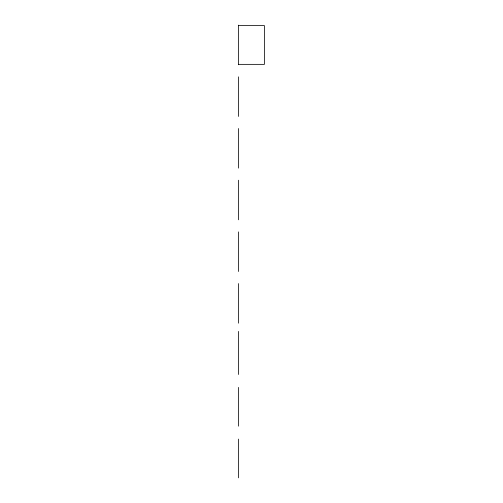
<?xml version="1.0" encoding="UTF-8"?>
<svg xmlns="http://www.w3.org/2000/svg" width="503" height="503" viewBox="0 0 503 503"><rect width="100%" height="100%" fill="white"/><g stroke="black" fill="none" stroke-linecap="round" stroke-linejoin="round"><path stroke-width="0.75" d="M238.579 25.596L264.421 25.596L264.421 64.359L238.579 64.359M238.579 25.15L238.579 64.749M238.579 76.84L238.579 116.432M238.579 128.523L238.579 168.121M238.579 180.212L238.579 219.805M238.579 231.896L238.579 271.494M238.579 283.585L238.579 323.178M238.579 331.408L238.579 374.477M238.579 387.398L238.579 426.16M238.579 439.088L238.579 477.85"/></g></svg>
